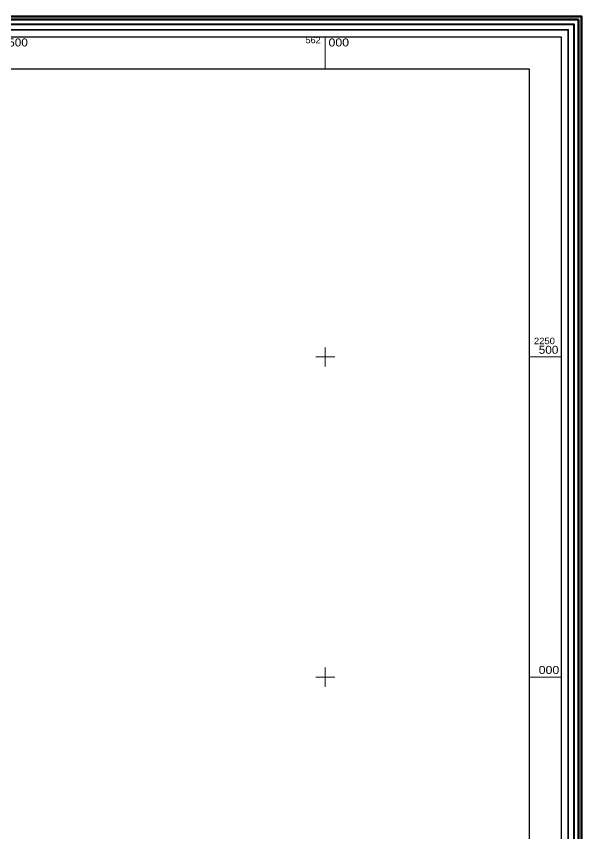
# Model space of a CAD drawing. Header units: metres. Extents: x 558415 to 562400, y 2247179 to 2251032.
# Drawn here: x 561518 to 562400, y 2249756 to 2251032 of the extents above; entities that cross this region are included whole.
import ezdxf
from ezdxf.enums import TextEntityAlignment as Align

# ---------------------------------------------------------------- set-up
doc = ezdxf.new("R2010")
doc.units = ezdxf.units.M
doc.header["$LTSCALE"] = 4
for name, color, linetype, lineweight in [('61', 7, 'Continuous', 25), ('62', 7, 'Continuous', 25), ('63', 7, 'Continuous', 13)]:
    doc.layers.add(name, color=color, linetype=linetype, lineweight=lineweight)

msp = doc.modelspace()

# ---------------------------------------------------------------- linework, layer by layer
at = {"layer": '61', "lineweight": 60}
msp.add_lwpolyline([(558414.512, 2247315.512), (558414.512, 2251031.893), (562400.184, 2251031.893), (562400.184, 2247315.512)], dxfattribs=at)
at = {"layer": '61', "lineweight": 53}
msp.add_lwpolyline([(558419.512, 2247315.512), (558419.512, 2251026.893), (562395.184, 2251026.893), (562395.184, 2247315.512)], dxfattribs=at)
at = {"layer": '61', "lineweight": 40}
msp.add_lwpolyline([(558426.512, 2247315.512), (558426.512, 2251019.893), (562388.184, 2251019.893), (562388.184, 2247315.512)], dxfattribs=at)
at = {"layer": '61', "lineweight": 35}
msp.add_lwpolyline([(558435.512, 2247315.512), (558435.512, 2251010.893), (562379.184, 2251010.893), (562379.184, 2247315.512)], dxfattribs=at)
at = {"layer": '61'}
msp.add_lwpolyline([(558446.512, 2247315.512), (558446.512, 2250999.893), (562368.184, 2250999.893), (562368.184, 2247315.512)], dxfattribs=at)
at = {"layer": '62'}
msp.add_lwpolyline([(558496.512, 2247315.512), (558496.512, 2250949.893), (562318.184, 2250949.893), (562318.184, 2247315.512)], dxfattribs=at)
at = {"layer": '63'}
for p, q in [((562000, 2250949.893), (562000, 2250999.893)), ((562000, 2250485), (562000, 2250515)), ((561985, 2250500), (562015, 2250500)), ((562318.184, 2250500), (562368.184, 2250500)), ((562000, 2249985), (562000, 2250015)), ((561985, 2250000), (562015, 2250000)), ((562318.184, 2250000), (562368.184, 2250000))]:
    msp.add_line(p, q, dxfattribs=at)

# ---------------------------------------------------------------- texts
for s, height, width, p in [('500', 12.5, 1.1, (561505, 2250984.893)), ('000', 12.5, 1.15, (562005, 2250984.893)), ('2250', 10, 1.1, (562325.684, 2250520)), ('500', 12.5, 1.1, (562333.184, 2250505)), ('000', 12.5, 1.15, (562333.184, 2250005))]:
    msp.add_text(s, height=height, dxfattribs=dict(at, width=width)).set_placement(p)
at = {"layer": '63', "width": 1.05}
msp.add_text('562', height=10, dxfattribs=at).set_placement((561992.701, 2250989.893), align=Align.RIGHT)

doc.saveas('drawing.dxf')
